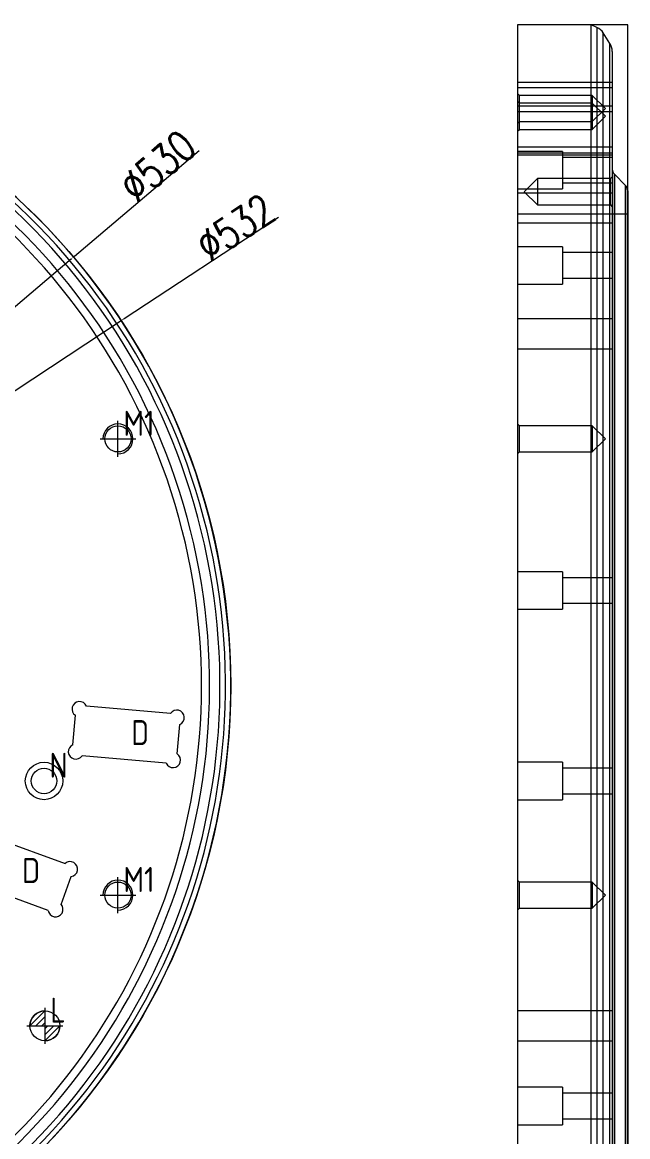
# Model space of a CAD drawing. Header units: millimetres. Extents: x 9384 to 10744, y 39991 to 40815.
# Drawn here: x 9832.7 to 10075.5, y 40225.9 to 40672.8 of the extents above; entities that cross this region are included whole.
import ezdxf

# ---------------------------------------------------------------- set-up
doc = ezdxf.new("R2010")
doc.units = ezdxf.units.MM
doc.linetypes.add('CENTER', pattern=[0])
doc.linetypes.add('DASHED', pattern=[0])
for name, color, linetype, lineweight in [('DIM', 4, 'Continuous', 20), ('PS', 6, 'Continuous', 20), ('PS_W', 1, 'Continuous', 20)]:
    doc.layers.add(name, color=color, linetype=linetype, lineweight=lineweight)
doc.layers.add('TEMP', color=7, linetype='Continuous')
doc.styles.add('chinesef_fs', font='gbenor.shx', dxfattribs={"bigfont": 'gbcbig.shx'})
doc.styles.add('gbenor', font='gbenor.shx', dxfattribs={"bigfont": 'gbcbig.shx'})
doc.styles.add('TXT', font='txt.shx', dxfattribs={"width": 0.8, "bigfont": 'ctxt.shx'})
doc.dimstyles.new('零件', dxfattribs={"dimscale": 1.5, "dimtxt": 8, "dimasz": 1, "dimexe": 0, "dimexo": 0, "dimgap": 0, "dimtad": 1, "dimtxsty": 'TXT', "dimcen": 0, "dimclrd": 252, "dimclre": 252, "dimclrt": 4, "dimazin": 3, "dimtp": 0.001, "dimtm": 0.001, "dimtfac": 1, "dimtmove": 0, "dimatfit": 3, "dimlwd": 5, "dimlwe": 5})

# ---------------------------------------------------------------- blocks, each defined once
blk = doc.blocks.new('pg_hx_L0')
at = {"color": 230}
for p, q in [((-0.5, -0.003), (0, 0.497)), ((0, 0.6), (0, -0.6)), ((-0.6, 0), (0.6, 0)), ((-0.3, 0), (0, 0.3)), ((-0.1, 0), (0, 0.1)), ((0.5, 0.003), (0, -0.497)), ((0.1, 0), (0, -0.1)), ((0.3, 0), (0, -0.3))]:
    blk.add_line(p, q, dxfattribs=at)
for start, end in [(90, 180), (270, 0)]:
    blk.add_arc((0, 0), 0.5, start, end, dxfattribs=at)
blk = doc.blocks.new('pg_hx_LLL0')
blk.add_blockref('pg_hx_L0', (0, 0))
blk = doc.blocks.new('*D1111')
at = {"layer": 'Defpoints', "color": 0}
for p in [(9852.48, 40578.06), (9448.05, 40235.52)]:
    blk.add_point(p, dxfattribs=at)
at = {"layer": 'DIM', "color": 252, "lineweight": 5}
for p, q in [((9853.63, 40579.03), (9903.64, 40621.39)), ((9448.05, 40235.52), (9852.48, 40578.06)), ((9446.9, 40234.55), (9445.76, 40233.58))]:
    blk.add_line(p, q, dxfattribs=at)
at = {"layer": 'DIM', "color": 252}
for points in [[(9853.46, 40579.22), (9853.79, 40578.84), (9852.48, 40578.06)], [(9447.07, 40234.36), (9446.74, 40234.74), (9448.05, 40235.52)]]:
    blk.add_solid(points, dxfattribs=at)
at = {"layer": 'DIM', "color": 4, "lineweight": 5, "insert": (9887.03, 40615.18), "char_height": 12, "attachment_point": 5, "rotation": 40.2635, "style": 'TXT'}
blk.add_mtext('%%c530', dxfattribs=at)
blk = doc.blocks.new('*D1112')
at = {"layer": 'Defpoints', "color": 0}
for p in [(9872.37, 40553.16), (9428.16, 40260.42)]:
    blk.add_point(p, dxfattribs=at)
at = {"layer": 'DIM', "color": 252, "lineweight": 5}
for p, q in [((9873.62, 40553.98), (9935.4, 40594.7)), ((9428.16, 40260.42), (9872.37, 40553.16)), ((9426.9, 40259.59), (9425.65, 40258.77))]:
    blk.add_line(p, q, dxfattribs=at)
at = {"layer": 'DIM', "color": 252}
for points in [[(9873.49, 40554.19), (9873.76, 40553.78), (9872.37, 40553.16)], [(9427.04, 40259.38), (9426.77, 40259.8), (9428.16, 40260.42)]]:
    blk.add_solid(points, dxfattribs=at)
at = {"layer": 'DIM', "color": 4, "lineweight": 5, "insert": (9918.17, 40590.53), "char_height": 12, "attachment_point": 5, "rotation": 33.3853, "style": 'TXT'}
blk.add_mtext('%%c532', dxfattribs=at)

msp = doc.modelspace()

# ---------------------------------------------------------------- linework, layer by layer
at = {"layer": 'DIM', "color": 252, "linetype": 'DASHED', "lineweight": 5, "ltscale": 0.819311}
msp.add_lwpolyline([(10031.265, 40156.788), (10075.465, 40156.788), (10075.465, 40671.788), (10031.265, 40671.788)], close=True, dxfattribs=at)
at = {"layer": 'DIM', "color": 252, "linetype": 'DASHED', "lineweight": 5, "ltscale": 0.2}
msp.add_circle((9650.264, 40406.788), 266, dxfattribs=at)
at = {"layer": 'PS', "color": 56, "linetype": 'Continuous', "lineweight": 5}
for p, q in [((10060.834, 40671.788), (10031.265, 40671.788)), ((10031.265, 40671.788), (10031.265, 40156.788))]:
    msp.add_line(p, q, dxfattribs=at)
at = {"layer": 'PS', "color": 183, "linetype": 'Continuous', "lineweight": 5}
for p, q in [((10063.148, 40670.709), (10060.834, 40671.788)), ((10060.834, 40156.788), (10060.834, 40671.788)), ((10068.325, 40664.331), (10065.673, 40668.495)), ((10069.265, 40661.108), (10069.265, 40188.257))]:
    msp.add_line(p, q, dxfattribs=at)
at = {"layer": 'PS', "color": 155, "linetype": 'DASHED', "lineweight": 5, "ltscale": 0.819311}
for p, q in [((10063.148, 40670.709), (10063.148, 40177.386)), ((10065.673, 40179.883), (10065.673, 40668.495)), ((10068.325, 40184.594), (10068.325, 40664.331)), ((10031.265, 40646.618), (10069.265, 40646.618)), ((10031.265, 40646.618), (10069.265, 40646.618)), ((10031.265, 40636.968), (10069.265, 40636.968)), ((10031.265, 40636.968), (10069.265, 40636.968)), ((10031.265, 40622.808), (10069.265, 40622.808)), ((10031.265, 40622.808), (10069.265, 40622.808)), ((10070.144, 40201.75), (10070.144, 40611.827)), ((10074.586, 40607.384), (10074.586, 40206.192))]:
    msp.add_line(p, q, dxfattribs=at)
at = {"layer": 'PS', "color": 155, "linetype": 'Continuous', "lineweight": 5}
for p, q in [((10063.148, 40670.709), (10063.148, 40177.386)), ((10065.673, 40179.883), (10065.673, 40668.495)), ((10068.325, 40184.594), (10068.325, 40664.331)), ((10070.144, 40611.827), (10070.144, 40201.75)), ((10074.586, 40206.192), (10074.586, 40607.384))]:
    msp.add_line(p, q, dxfattribs=at)
at = {"layer": 'PS', "color": 5, "linetype": 'DASHED', "lineweight": 5, "ltscale": 0.819311}
for p, q in [((10032.012, 40643.485), (10031.265, 40644.232)), ((10032.012, 40640.346), (10031.265, 40641.093)), ((10061.265, 40643.485), (10032.012, 40643.485)), ((10032.012, 40640.346), (10032.012, 40643.485)), ((10061.265, 40640.346), (10032.012, 40640.346)), ((10032.012, 40635.093), (10032.012, 40640.346)), ((10061.265, 40643.485), (10061.265, 40640.345)), ((10061.265, 40640.346), (10061.265, 40629.84)), ((10031.265, 40632.232), (10032.012, 40632.979)), ((10032.012, 40629.84), (10032.012, 40635.093)), ((10032.012, 40632.979), (10061.265, 40632.979)), ((10031.265, 40629.093), (10032.012, 40629.84)), ((10032.012, 40629.84), (10061.265, 40629.84)), ((10039.265, 40610.109), (10034.012, 40604.856)), ((10068.518, 40610.109), (10039.265, 40610.109)), ((10039.265, 40610.109), (10039.265, 40606.037)), ((10068.518, 40599.603), (10068.518, 40610.109)), ((10034.012, 40604.856), (10039.265, 40599.603)), ((10039.265, 40606.037), (10039.265, 40599.603)), ((10039.265, 40599.603), (10068.518, 40599.603)), ((10032.012, 40511), (10031.265, 40511.747)), ((10061.265, 40511), (10032.012, 40511)), ((10032.012, 40505.747), (10032.012, 40511)), ((10061.265, 40511), (10061.265, 40500.494)), ((10032.012, 40500.494), (10032.012, 40505.747)), ((10031.265, 40499.747), (10032.012, 40500.494)), ((10032.012, 40500.494), (10061.265, 40500.494)), ((10032.012, 40328.077), (10031.265, 40328.824)), ((10061.265, 40328.077), (10032.012, 40328.077)), ((10032.012, 40322.824), (10032.012, 40328.077)), ((10061.265, 40328.077), (10061.265, 40317.571)), ((10032.012, 40317.571), (10032.012, 40322.824)), ((10031.265, 40316.824), (10032.012, 40317.571)), ((10032.012, 40317.571), (10061.265, 40317.571))]:
    msp.add_line(p, q, dxfattribs=at)
at = {"layer": 'PS', "color": 2, "linetype": 'DASHED', "lineweight": 5, "ltscale": 0.819311}
for p, q in [((10066.518, 40638.232), (10061.265, 40643.485)), ((10066.518, 40635.093), (10061.265, 40640.346)), ((10061.265, 40632.979), (10066.518, 40638.232)), ((10061.265, 40629.84), (10066.518, 40635.093)), ((10069.265, 40610.856), (10068.518, 40610.109)), ((10068.518, 40599.603), (10069.265, 40598.856)), ((10066.518, 40505.747), (10061.265, 40511)), ((10061.265, 40500.494), (10066.518, 40505.747)), ((10066.518, 40322.824), (10061.265, 40328.077)), ((10061.265, 40317.571), (10066.518, 40322.824))]:
    msp.add_line(p, q, dxfattribs=at)
at = {"layer": 'PS', "color": 31, "linetype": 'DASHED', "lineweight": 5, "ltscale": 0.819311}
for p, q in [((10049.265, 40621.02), (10031.265, 40621.02)), ((10049.265, 40621.02), (10049.265, 40606.02)), ((10069.265, 40618.621), (10049.265, 40618.621)), ((10031.265, 40606.02), (10049.265, 40606.02)), ((10049.265, 40608.42), (10069.265, 40608.42)), ((10049.265, 40582.818), (10031.265, 40582.818)), ((10049.265, 40582.818), (10049.265, 40567.818)), ((10069.265, 40580.418), (10049.265, 40580.418)), ((10049.265, 40570.217), (10069.265, 40570.217)), ((10031.265, 40567.818), (10049.265, 40567.818)), ((10049.265, 40452.491), (10031.265, 40452.491)), ((10049.265, 40452.491), (10049.265, 40437.491)), ((10069.265, 40450.091), (10049.265, 40450.091)), ((10049.265, 40439.89), (10069.265, 40439.89)), ((10031.265, 40437.491), (10049.265, 40437.491)), ((10049.265, 40376.085), (10031.265, 40376.085)), ((10049.265, 40376.085), (10049.265, 40361.085)), ((10069.265, 40373.686), (10049.265, 40373.686)), ((10049.265, 40363.485), (10069.265, 40363.485)), ((10031.265, 40361.085), (10049.265, 40361.085)), ((10049.265, 40245.758), (10031.265, 40245.758)), ((10049.265, 40245.758), (10049.265, 40230.758)), ((10069.265, 40243.359), (10049.265, 40243.359)), ((10031.265, 40230.758), (10049.265, 40230.758)), ((10049.265, 40233.158), (10069.265, 40233.158))]:
    msp.add_line(p, q, dxfattribs=at)
at = {"layer": 'PS', "color": 2, "linetype": 'Continuous', "lineweight": 5}
for p, q in [((10070.144, 40611.827), (10074.586, 40607.384)), ((10075.465, 40605.263), (10075.465, 40208.314))]:
    msp.add_line(p, q, dxfattribs=at)
at = {"layer": 'PS', "color": 42, "linetype": 'Continuous', "lineweight": 5}
for centre, radius in [((9871.072, 40505.747), 5.253), ((9841.422, 40368.585), 7.5), ((9841.422, 40368.585), 5.101), ((9871.072, 40322.824), 5.253)]:
    msp.add_circle(centre, radius, dxfattribs=at)
at = {"layer": 'PS', "color": 155, "linetype": 'DASHED', "lineweight": 5, "ltscale": 0.819311}
for radius, start, end in [(263.921, 299.63345, 240.36655), (261.707, 299.88584, 240.11416), (257.543, 300.37383, 239.62617), (254.32, 300.76429, 239.23571)]:
    msp.add_arc((9650.264, 40406.788), radius, start, end, dxfattribs=at)
at = {"layer": 'PS', "color": 183, "linetype": 'Continuous', "lineweight": 5}
for centre, start, end in [((10060.613, 40665.271), 32.5, 65), ((10063.265, 40661.108), 0, 32.5)]:
    msp.add_arc(centre, 6, start, end, dxfattribs=at)
at = {"layer": 'PS', "color": 2, "linetype": 'Continuous', "lineweight": 5}
for centre, start, end in [((10072.265, 40613.948), 180, 224.99994), ((10072.465, 40605.263), 0, 44.99994)]:
    msp.add_arc(centre, 3, start, end, dxfattribs=at)
at = {"layer": 'PS', "color": 42, "linetype": 'Continuous', "lineweight": 5}
for centre in [(9871.072, 40505.747), (9871.072, 40322.824)]:
    msp.add_arc(centre, 6, 270, 180, dxfattribs=at)
at = {"layer": 'PS_W', "color": 1, "linetype": 'DASHED', "lineweight": 5, "ltscale": 0.819311}
for p, q in [((10031.265, 40648.818), (10069.265, 40648.818)), ((10031.265, 40639.268), (10069.265, 40639.268)), ((10031.265, 40620.508), (10069.265, 40620.508)), ((10031.265, 40619.658), (10069.265, 40619.658)), ((10069.265, 40604.315), (10031.265, 40604.315)), ((10075.465, 40595.788), (10031.265, 40595.788)), ((10031.265, 40592.315), (10069.265, 40592.315)), ((10069.265, 40553.904), (10031.265, 40553.904)), ((10031.265, 40541.904), (10069.265, 40541.904)), ((10069.265, 40276.423), (10031.265, 40276.423)), ((10031.265, 40264.423), (10069.265, 40264.423))]:
    msp.add_line(p, q, dxfattribs=at)
at = {"layer": 'PS_W', "color": 1, "linetype": 'CENTER', "lineweight": 5, "ltscale": 0.819311}
for p, q in [((9871.072, 40498.547), (9871.072, 40512.947)), ((9863.872, 40505.747), (9878.272, 40505.747)), ((9871.072, 40315.624), (9871.072, 40330.024)), ((9863.872, 40322.824), (9878.272, 40322.824))]:
    msp.add_line(p, q, dxfattribs=at)
at = {"layer": 'PS_W', "color": 2, "linetype": 'Continuous', "lineweight": 5}
msp.add_lwpolyline([(9738.327, 40155.788, 5.8708319), (9562.202, 40155.788)], format="xyb", close=True, dxfattribs=at)
at = {"layer": 'PS_W', "color": 1, "linetype": 'Continuous', "lineweight": 5}
msp.add_circle((9841.792, 40270.423), 6, dxfattribs=at)
at = {"layer": 'TEMP', "color": 2, "linetype": 'Continuous', "lineweight": 5}
for p, q in [((9852.971, 40383.091), (9854.006, 40394.926)), ((9892.155, 40395.664), (9858.404, 40398.616)), ((9894.811, 40379.43), (9895.846, 40391.265)), ((9890.412, 40375.74), (9856.661, 40378.692)), ((9818.059, 40347.076), (9849.896, 40335.489)), ((9843.055, 40316.695), (9811.219, 40328.283)), ((9848.259, 40319.121), (9852.322, 40330.285))]:
    msp.add_line(p, q, dxfattribs=at)
for centre, start, end in [((9855.645, 40397.438), 23.12551, 236.87449), ((9894.668, 40394.024), 293.12551, 146.87449), ((9854.149, 40380.332), 113.12551, 326.87449), ((9893.171, 40376.918), 203.12551, 56.87449), ((9851.898, 40333.255), 278.12551, 131.87449), ((9846.025, 40317.119), 188.12551, 41.87449)]:
    msp.add_arc(centre, 3, start, end, dxfattribs=at)

# ---------------------------------------------------------------- block references
at = {"layer": 'PS', "lineweight": 5, "ltscale": 0.819311, "xscale": 12, "yscale": 12, "zscale": 12}
msp.add_blockref('pg_hx_LLL0', (9841.792, 40270.423), dxfattribs=at)

# ---------------------------------------------------------------- texts
at = {"layer": 'DIM', "color": 4, "lineweight": 5, "style": 'gbenor'}
for s, p in [('M1', (9873.216, 40507.012)), ('N', (9843.597, 40369.865)), ('D', (9832.582, 40327.69)), ('M1', (9873.216, 40324.089)), ('L', (9843.937, 40271.688))]:
    msp.add_text(s, height=10, dxfattribs=at).set_placement(p)
at = {"layer": 'TEMP', "color": 4, "lineweight": 5, "style": 'chinesef_fs', "width": 0.9609}
msp.add_text('D', height=10, dxfattribs=at).set_placement((9876.433, 40382.983))

# ---------------------------------------------------------------- dimensions: what is measured, and where the dimension line sits
at = {"layer": 'DIM', "lineweight": 5}
for p1, p2, picture, middle in [((9448.048, 40235.518), (9852.481, 40578.058), '*D1111', (9890.909, 40610.605)), ((9428.157, 40260.417), (9872.372, 40553.159), '*D1112', (9921.47, 40585.515))]:
    dim = msp.add_diameter_dim_2p(p1=p1, p2=p2, dimstyle='零件', dxfattribs=at)
    dim.commit()
    dim.dimension.update_dxf_attribs({"geometry": picture, "text_midpoint": middle, "dimtype": 163})

doc.saveas('drawing.dxf')
